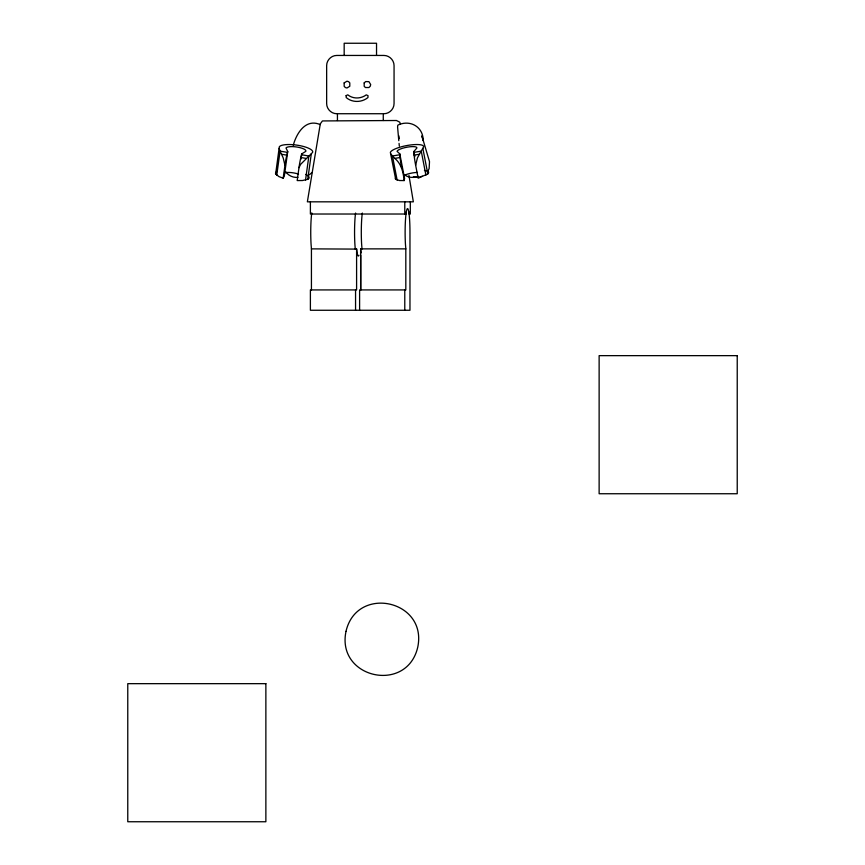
<?xml version="1.0" encoding="UTF-8"?>
<svg xmlns="http://www.w3.org/2000/svg" width="865" height="865" viewBox="0 0 865 865"><rect width="100%" height="100%" fill="white"/><g stroke="black" fill="none" stroke-linecap="round" stroke-linejoin="round"><path stroke-width="1.3" d="M298.987 167.648A13.559 1.362 -80.4 0 1 300.815 157.506L301.744 153.894L305.832 151.343A10.11 2.768 7.9 0 0 297.344 147.093A10.11 2.768 7.9 0 0 286.001 148.001L287.721 151.537L284.304 176.146L283.169 178.201L278.887 176.579L275.654 173.908L279.298 146.877A16.943 4.639 7.9 0 1 298.306 145.352A16.943 4.639 7.9 0 1 312.535 152.478L300.609 164.372L298.987 167.648L297.192 180.569L302.393 180.536L307.767 179.325L311.303 153.84M415.654 165.291L417.417 157.884L423.601 146.877A16.943 4.087 -11 0 0 407.934 145.352A16.943 4.087 -11 0 0 390.364 152.478L395.705 179.325L399.576 180.536L404.139 180.569L404.593 178.504L399.803 153.894L397.067 151.343A10.11 2.433 -11 0 1 407.556 147.093A10.11 2.433 -11 0 1 416.898 148.001L413.827 151.537L414.097 155.149A13.559 1.362 80.4 0 0 415.654 165.291L418.163 178.201L427.807 173.908L422.855 148.434M355.601 213.039L355.266 215.558A23.723 2.422 -90 0 0 354.888 244.19L355.266 249.098M362.349 213.039L362.013 215.558A23.723 2.422 -90 0 0 361.624 244.19L362.013 249.098M406.334 211.784L406.031 214.023L310.394 214.023L310.394 201.826M276.735 175.238L280.076 151.159L279.19 148.434M283.169 178.201L284.963 165.291A13.559 1.362 -80.4 0 1 286.791 155.149L287.721 151.537M301.031 159.074L301.744 153.894M305.529 180.082L308.87 156.014L301.496 154.738M293.257 145.266C296.49 133.448 305.529 118.246 320.234 124.592M427.591 171.746L429.127 168.621L429.505 161.636L421.861 135.827L423.136 140.552C423.428 127.285 410.583 119.305 398.105 124.992A16.911 1.708 80.4 0 0 397.608 127.22L398.787 140.703M309.216 174.914L312.081 172.492M419.017 177.238L422.358 176.201M399.803 153.894L399.835 154.738L392.44 155.981L390.753 153.84M413.859 152.381L421.255 151.137L425.926 175.238M397.132 180.082L392.45 156.014L394.786 158.403L400.073 157.506L399.835 154.738M414.097 155.149L419.384 154.251M383.952 113.726C389.38 113.758 394.094 108.99 394.062 103.562L394.062 65.61C394.094 60.193 389.38 55.414 383.952 55.447L336.755 55.447C331.327 55.414 326.613 60.193 326.646 65.61L326.646 103.562C326.613 108.99 331.327 113.758 336.755 113.726M417.86 177.282L413.351 176.838M311.778 212.887A23.723 2.422 -90 0 0 311.065 244.19L311.432 248.871L356.618 249.098A23.723 2.422 -90 0 0 358.953 255.24M360.64 289.926L360.64 248.871L405.815 248.871L405.815 289.926L359.602 289.926L359.602 310.265M287.472 152.381L280.076 151.137L283.19 157.884L284.963 165.291M281.503 154.251L286.791 155.149M300.815 157.506L306.102 158.403M394.786 158.403C401.447 163.831 403.274 172.308 404.139 180.569M400.409 123.846L399.684 122.138L396.484 120.505L322.429 120.938L320.299 123.846L307.367 201.826L413.34 201.826L408.95 175.4M413.827 151.537L414.832 156.716M408.756 211.784L409.048 214.023L410.313 214.023L410.313 201.826M399.057 143.385L399.327 146.055M405.815 248.871L405.447 244.19A23.723 2.422 -90 0 1 406.918 209.417A23.723 2.422 -90 0 1 409.967 232.328L409.967 310.265L310.394 310.265L310.394 289.926L356.596 289.926L356.596 248.871M360.64 248.871L360.662 249.098A23.723 2.422 -90 0 0 361.159 252.861M404.777 201.826L404.777 214.023M404.777 289.926L404.777 310.265M383.271 120.505L383.271 113.726L337.437 113.726L337.437 120.505M376.535 55.447L376.535 43.25L344.173 43.25L344.173 55.447M360.748 255.164L360.748 290.099M355.558 289.926L355.558 310.265M311.432 248.871L311.432 289.926M424.434 170.459A16.943 4.087 -11 0 1 427.807 173.908M395.705 179.325A16.943 4.087 -11 0 1 396.192 177.087M401.63 167.648A13.559 1.362 80.4 0 1 400.073 157.506M403.696 175.649A10.11 2.433 -11 0 1 417.449 172.427M418.022 176.201A13.559 13.483 -90 0 1 404.604 174.914M399.208 138.649A11.861 1.189 80.4 0 1 398.862 135.827M305.778 174.416A16.943 4.639 7.9 0 1 307.767 179.325M275.654 173.908A16.943 4.639 7.9 0 1 276.887 171.67M284.455 172.762A10.11 2.768 7.9 0 1 298.522 174.103M297.917 177.368A13.559 13.483 -90 0 1 285.655 171.746M346 631.385C336.15 678.398 406.993 693.946 417.752 647.161C427.602 600.159 356.758 584.61 346 631.385M346.119 95.647L346.205 97.55C352.271 102.838 361.829 102.621 367.96 97.54L368.025 95.691L366.306 94.858C360.781 98.902 353.212 99.14 347.741 94.826L346.119 95.647M344.162 82.899L344.162 86.284L345.34 87.527L346.962 87.981L349.795 86.284L349.795 82.899L348.584 81.656L346.962 81.202L344.162 82.899M364.187 82.899L364.187 86.284L365.43 87.527L368.933 87.527L370.22 86.284L370.696 84.586L368.933 81.656L365.733 81.57L364.187 82.899M737.229 355.645L599.131 355.645L599.131 493.742L737.229 493.742L737.229 355.645M265.869 683.664L127.771 683.664L127.771 821.75L265.869 821.75L265.869 683.664"/></g></svg>
